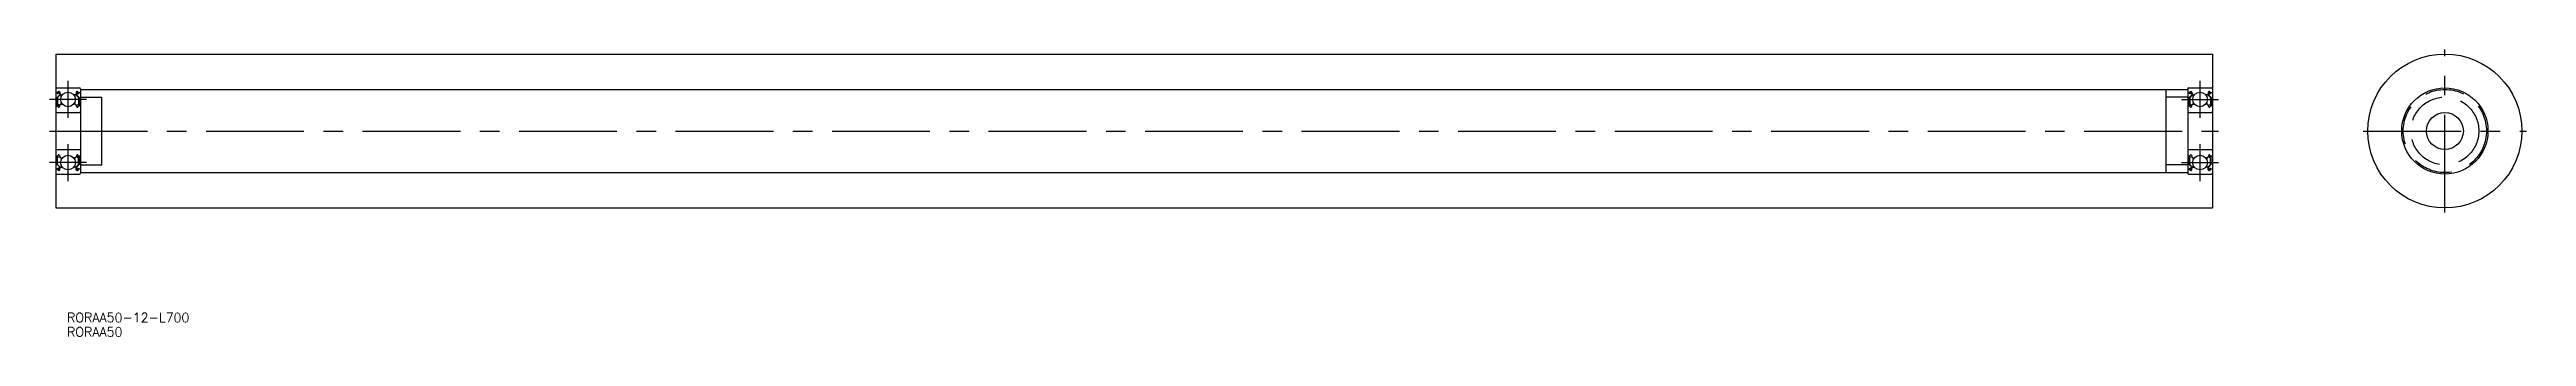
# Model space of a CAD drawing. Extents: x -2 to 802, y -67 to 26.
import ezdxf

# ---------------------------------------------------------------- set-up
doc = ezdxf.new("R2010")
doc.units = 0
doc.linetypes.add('CENTER', pattern=[50.8, 31.75, -6.35, 6.35, -6.35])
doc.linetypes.add('DASHED', pattern=[19.05, 12.7, -6.35])
doc.layers.get('0').update_dxf_attribs({"linetype": 'CONTINUOUS'})
doc.layers.add('CENTER', color=1, linetype='CENTER')
doc.styles.get("Standard").update_dxf_attribs({"font": 'txt.shx', "height": 3, "bigfont": 'bigfont.shx'})

# ---------------------------------------------------------------- blocks, each defined once
blk = doc.blocks.new('*U11')
at = {"color": 7, "linetype": 'CONTINUOUS'}
blk.add_text('RORAA50-12-L700', height=3, dxfattribs=at).set_placement((3.66, -62.1))
blk = doc.blocks.new('*U12')
at = {"color": 7, "linetype": 'CONTINUOUS'}
blk.add_text('RORAA50', height=3, dxfattribs=at).set_placement((3.66, -66.77))

msp = doc.modelspace()

# ---------------------------------------------------------------- linework, layer by layer
at = {"color": 7, "linetype": 'CONTINUOUS'}
for p, q in [((0, 25), (0, 13.7)), ((0, 25), (700, 25)), ((700, 25), (700, 12.7)), ((8, 13.5), (692, 13.5)), ((8, 11), (15, 11)), ((15, -11), (15, 11)), ((685, -13.5), (685, 13.5)), ((692, 11), (685, 11)), ((0, -13.7), (0, -25)), ((8, -11), (15, -11)), ((8, -13.5), (692, -13.5)), ((692, -11), (685, -11)), ((700, -12.7), (700, -25)), ((0, -25), (700, -25))]:
    msp.add_line(p, q, dxfattribs=at)
for p, q in [((0, 13.7), (0, -13.7)), ((0.1, 12.45), (0.56, 12.45)), ((0.2, 8.15), (0.5, 8.15)), ((0.3, 14), (7.7, 14)), ((1.18, 11.68), (0.43, 10.93)), ((0.43, 10.93), (0.43, 8.55)), ((0.5, 8.15), (0.78, 7.82)), ((0.56, 12.45), (0.81, 12.75)), ((0.74, 12.04), (0.58, 12.17)), ((1.38, 11.6), (0.63, 10.85)), ((0.63, 10.85), (0.63, 8.55)), ((1.08, 8.55), (0.63, 8.55)), ((0.63, 8.35), (1.08, 8.35)), ((0.71, 12.32), (0.96, 12.62)), ((0.87, 12.19), (0.71, 12.32)), ((0.74, 12.04), (0.87, 12.19)), ((1.08, 8.35), (1.08, 8.55)), ((1.14, 12.56), (1.18, 11.68)), ((1.18, 7.88), (1.45, 8.62)), ((1.34, 12.58), (1.4, 11.84)), ((1.38, 12.07), (1.38, 11.6)), ((1.5, 11.75), (2.15, 11.75)), ((1.64, 8.75), (2.15, 8.75)), ((6.5, 11.75), (5.85, 11.75)), ((6.36, 8.75), (5.85, 8.75)), ((6.82, 7.88), (6.55, 8.62)), ((6.66, 12.58), (6.6, 11.84)), ((6.62, 12.07), (6.62, 11.6)), ((6.62, 11.6), (7.37, 10.85)), ((6.86, 12.56), (6.82, 11.68)), ((6.82, 11.68), (7.57, 10.93)), ((6.92, 8.55), (7.37, 8.55)), ((6.92, 8.35), (6.92, 8.55)), ((7.37, 8.35), (6.92, 8.35)), ((7.29, 12.32), (7.04, 12.62)), ((7.13, 12.19), (7.29, 12.32)), ((7.26, 12.04), (7.13, 12.19)), ((7.44, 12.45), (7.19, 12.75)), ((7.5, 8.15), (7.22, 7.82)), ((7.26, 12.04), (7.42, 12.17)), ((7.37, 10.85), (7.37, 8.55)), ((7.9, 12.45), (7.44, 12.45)), ((7.8, 8.15), (7.5, 8.15)), ((7.57, 10.93), (7.57, 8.55)), ((8, 13.7), (8, -13.7)), ((692, 13.7), (692, -13.7)), ((692.1, 12.45), (692.56, 12.45)), ((692.2, 8.15), (692.5, 8.15)), ((692.3, 14), (699.7, 14)), ((693.18, 11.68), (692.43, 10.93)), ((692.43, 10.93), (692.43, 8.55)), ((692.5, 8.15), (692.78, 7.82)), ((692.56, 12.45), (692.81, 12.75)), ((692.74, 12.04), (692.58, 12.17)), ((693.38, 11.6), (692.63, 10.85)), ((692.63, 10.85), (692.63, 8.55)), ((693.08, 8.55), (692.63, 8.55)), ((692.63, 8.35), (693.08, 8.35)), ((692.71, 12.32), (692.96, 12.62)), ((692.87, 12.19), (692.71, 12.32)), ((692.74, 12.04), (692.87, 12.19)), ((693.08, 8.35), (693.08, 8.55)), ((693.14, 12.56), (693.18, 11.68)), ((693.18, 7.88), (693.45, 8.62)), ((693.34, 12.58), (693.4, 11.84)), ((693.38, 12.07), (693.38, 11.6)), ((693.5, 11.75), (694.15, 11.75)), ((693.64, 8.75), (694.15, 8.75)), ((698.5, 11.75), (697.85, 11.75)), ((698.36, 8.75), (697.85, 8.75)), ((698.82, 7.88), (698.55, 8.62)), ((698.66, 12.58), (698.6, 11.84)), ((698.62, 12.07), (698.62, 11.6)), ((698.62, 11.6), (699.37, 10.85)), ((698.86, 12.56), (698.82, 11.68)), ((698.82, 11.68), (699.57, 10.93)), ((698.92, 8.55), (699.37, 8.55)), ((698.92, 8.35), (698.92, 8.55)), ((699.37, 8.35), (698.92, 8.35)), ((699.29, 12.32), (699.04, 12.62)), ((699.13, 12.19), (699.29, 12.32)), ((699.26, 12.04), (699.13, 12.19)), ((699.44, 12.45), (699.19, 12.75)), ((699.5, 8.15), (699.22, 7.82)), ((699.26, 12.04), (699.42, 12.17)), ((699.37, 10.85), (699.37, 8.55)), ((699.9, 12.45), (699.44, 12.45)), ((699.8, 8.15), (699.5, 8.15)), ((699.57, 10.93), (699.57, 8.55)), ((700, 13.7), (700, -13.7)), ((0.3, 6), (7.7, 6)), ((0.93, 7.75), (0.99, 7.75)), ((7.07, 7.75), (7.01, 7.75)), ((692.3, 6), (699.7, 6)), ((692.93, 7.75), (692.99, 7.75)), ((699.07, 7.75), (699.01, 7.75)), ((0.3, -6), (7.7, -6)), ((0.5, -8.15), (0.78, -7.82)), ((0.93, -7.75), (0.99, -7.75)), ((1.18, -7.88), (1.45, -8.62)), ((6.82, -7.88), (6.55, -8.62)), ((7.07, -7.75), (7.01, -7.75)), ((7.5, -8.15), (7.22, -7.82)), ((692.3, -6), (699.7, -6)), ((692.5, -8.15), (692.78, -7.82)), ((692.93, -7.75), (692.99, -7.75)), ((693.18, -7.88), (693.45, -8.62)), ((698.82, -7.88), (698.55, -8.62)), ((699.07, -7.75), (699.01, -7.75)), ((699.5, -8.15), (699.22, -7.82)), ((0.1, -12.45), (0.56, -12.45)), ((0.2, -8.15), (0.5, -8.15)), ((0.3, -14), (7.7, -14)), ((0.43, -10.93), (0.43, -8.55)), ((1.18, -11.68), (0.43, -10.93)), ((0.56, -12.45), (0.81, -12.75)), ((0.74, -12.04), (0.58, -12.17)), ((0.63, -8.35), (1.08, -8.35)), ((0.63, -10.85), (0.63, -8.55)), ((1.08, -8.55), (0.63, -8.55)), ((1.38, -11.6), (0.63, -10.85)), ((0.87, -12.19), (0.71, -12.32)), ((0.71, -12.32), (0.96, -12.62)), ((0.74, -12.04), (0.87, -12.19)), ((1.08, -8.35), (1.08, -8.55)), ((1.14, -12.56), (1.18, -11.68)), ((1.34, -12.58), (1.4, -11.84)), ((1.38, -12.07), (1.38, -11.6)), ((1.5, -11.75), (2.15, -11.75)), ((1.64, -8.75), (2.15, -8.75)), ((1.77, -8.75), (1.77, -8.75)), ((1.89, -8.75), (1.89, -8.75)), ((6.36, -8.75), (5.85, -8.75)), ((6.5, -11.75), (5.85, -11.75)), ((6.66, -12.58), (6.6, -11.84)), ((6.62, -11.6), (7.37, -10.85)), ((6.62, -12.07), (6.62, -11.6)), ((6.82, -11.68), (7.57, -10.93)), ((6.86, -12.56), (6.82, -11.68)), ((6.92, -8.35), (6.92, -8.55)), ((7.37, -8.35), (6.92, -8.35)), ((6.92, -8.55), (7.37, -8.55)), ((7.29, -12.32), (7.04, -12.62)), ((7.26, -12.04), (7.13, -12.19)), ((7.13, -12.19), (7.29, -12.32)), ((7.44, -12.45), (7.19, -12.75)), ((7.26, -12.04), (7.42, -12.17)), ((7.37, -10.85), (7.37, -8.55)), ((7.9, -12.45), (7.44, -12.45)), ((7.8, -8.15), (7.5, -8.15)), ((7.57, -10.93), (7.57, -8.55)), ((692.1, -12.45), (692.56, -12.45)), ((692.2, -8.15), (692.5, -8.15)), ((692.3, -14), (699.7, -14)), ((692.43, -10.93), (692.43, -8.55)), ((693.18, -11.68), (692.43, -10.93)), ((692.56, -12.45), (692.81, -12.75)), ((692.74, -12.04), (692.58, -12.17)), ((692.63, -8.35), (693.08, -8.35)), ((692.63, -10.85), (692.63, -8.55)), ((693.08, -8.55), (692.63, -8.55)), ((693.38, -11.6), (692.63, -10.85)), ((692.87, -12.19), (692.71, -12.32)), ((692.71, -12.32), (692.96, -12.62)), ((692.74, -12.04), (692.87, -12.19)), ((693.08, -8.35), (693.08, -8.55)), ((693.14, -12.56), (693.18, -11.68)), ((693.34, -12.58), (693.4, -11.84)), ((693.38, -12.07), (693.38, -11.6)), ((693.5, -11.75), (694.15, -11.75)), ((693.64, -8.75), (694.15, -8.75)), ((693.77, -8.75), (693.77, -8.75)), ((693.89, -8.75), (693.89, -8.75)), ((698.36, -8.75), (697.85, -8.75)), ((698.5, -11.75), (697.85, -11.75)), ((698.66, -12.58), (698.6, -11.84)), ((698.62, -11.6), (699.37, -10.85)), ((698.62, -12.07), (698.62, -11.6)), ((698.82, -11.68), (699.57, -10.93)), ((698.86, -12.56), (698.82, -11.68)), ((698.92, -8.35), (698.92, -8.55)), ((699.37, -8.35), (698.92, -8.35)), ((698.92, -8.55), (699.37, -8.55)), ((699.29, -12.32), (699.04, -12.62)), ((699.26, -12.04), (699.13, -12.19)), ((699.13, -12.19), (699.29, -12.32)), ((699.44, -12.45), (699.19, -12.75)), ((699.26, -12.04), (699.42, -12.17)), ((699.37, -10.85), (699.37, -8.55)), ((699.9, -12.45), (699.44, -12.45)), ((699.8, -8.15), (699.5, -8.15)), ((699.57, -10.93), (699.57, -8.55))]:
    msp.add_line(p, q)
for radius in [25, 14, 6]:
    msp.add_circle((775.46, 0), radius, dxfattribs=at)
for centre in [(4, 10.25), (696, 10.25), (4, -10.25), (696, -10.25)]:
    msp.add_circle(centre, 2.38)
at = {"color": 3, "linetype": 'DASHED'}
for radius in [13.5, 11]:
    msp.add_circle((775.46, 0), radius, dxfattribs=at)
for centre, radius, start, end in [((0.3, 13.7), 0.3, 90, 180), ((0.1, 12.55), 0.1, 180, 270), ((0.2, 7.95), 0.2, 90, 180), ((0.63, 8.55), 0.2, 180, 270), ((0.71, 12.32), 0.2, 140.00197, 230.08631), ((1.04, 12.55), 0.3, 4.99676, 140.00197), ((1.04, 12.56), 0.1, 2.81979, 140.00215), ((1.5, 11.85), 0.1, 184.99676, 269.99912), ((1.64, 8.55), 0.2, 90, 159.99165), ((6.36, 8.55), 0.2, 20.00835, 90), ((6.5, 11.85), 0.1, 270.00088, 355.00324), ((6.96, 12.55), 0.3, 39.99803, 175.00324), ((6.96, 12.56), 0.1, 39.99785, 177.18021), ((7.37, 8.55), 0.2, 270, 0), ((7.29, 12.32), 0.2, 309.91369, 39.99803), ((7.7, 13.7), 0.3, 0, 90), ((7.8, 7.95), 0.2, 0, 90), ((7.9, 12.55), 0.1, 270, 0), ((692.3, 13.7), 0.3, 90, 180), ((692.1, 12.55), 0.1, 180, 270), ((692.2, 7.95), 0.2, 90, 180), ((692.63, 8.55), 0.2, 180, 270), ((692.71, 12.32), 0.2, 140.00197, 230.08631), ((693.04, 12.55), 0.3, 4.99676, 140.00197), ((693.04, 12.56), 0.1, 2.81979, 140.00215), ((693.5, 11.85), 0.1, 184.99676, 269.99912), ((693.64, 8.55), 0.2, 90, 159.99165), ((698.36, 8.55), 0.2, 20.00835, 90), ((698.5, 11.85), 0.1, 270.00088, 355.00324), ((698.96, 12.55), 0.3, 39.99803, 175.00324), ((698.96, 12.56), 0.1, 39.99785, 177.18021), ((699.37, 8.55), 0.2, 270, 0), ((699.29, 12.32), 0.2, 309.91369, 39.99803), ((699.7, 13.7), 0.3, 0, 90), ((699.8, 7.95), 0.2, 0, 90), ((699.9, 12.55), 0.1, 270, 0), ((0.3, 6.3), 0.3, 180, 270), ((0.93, 7.95), 0.2, 219.9952, 270), ((0.99, 7.95), 0.2, 270, 339.99165), ((7.01, 7.95), 0.2, 200.00835, 270), ((7.07, 7.95), 0.2, 270, 320.0048), ((7.7, 6.3), 0.3, 270, 0), ((692.3, 6.3), 0.3, 180, 270), ((692.93, 7.95), 0.2, 219.9952, 270), ((692.99, 7.95), 0.2, 270, 339.99165), ((699.01, 7.95), 0.2, 200.00835, 270), ((699.07, 7.95), 0.2, 270, 320.0048), ((699.7, 6.3), 0.3, 270, 0), ((0.3, -6.3), 0.3, 90, 180), ((0.2, -7.95), 0.2, 180, 270), ((0.93, -7.95), 0.2, 90, 140.0048), ((0.99, -7.95), 0.2, 20.00835, 90), ((7.01, -7.95), 0.2, 90, 159.99165), ((7.07, -7.95), 0.2, 39.9952, 90), ((7.7, -6.3), 0.3, 0, 90), ((692.3, -6.3), 0.3, 90, 180), ((692.2, -7.95), 0.2, 180, 270), ((692.93, -7.95), 0.2, 90, 140.0048), ((692.99, -7.95), 0.2, 20.00835, 90), ((699.01, -7.95), 0.2, 90, 159.99165), ((699.07, -7.95), 0.2, 39.9952, 90), ((699.7, -6.3), 0.3, 0, 90), ((699.8, -7.95), 0.2, 270, 0), ((0.1, -12.55), 0.1, 90, 180), ((0.3, -13.7), 0.3, 180, 270), ((0.63, -8.55), 0.2, 90, 180), ((0.71, -12.32), 0.2, 129.91369, 219.99803), ((1.04, -12.55), 0.3, 219.99803, 355.00324), ((1.04, -12.56), 0.1, 219.99785, 357.18021), ((1.5, -11.85), 0.1, 90.00088, 175.00324), ((1.64, -8.55), 0.2, 200.00835, 270), ((6.36, -8.55), 0.2, 270, 339.99165), ((6.5, -11.85), 0.1, 4.99676, 89.99912), ((6.96, -12.55), 0.3, 184.99676, 320.00197), ((6.96, -12.56), 0.1, 182.81979, 320.00215), ((7.37, -8.55), 0.2, 0, 90), ((7.29, -12.32), 0.2, 320.00197, 50.08631), ((7.7, -13.7), 0.3, 270, 0), ((31.15, -8.39), 23.35, 179.40913, 187.52733), ((7.9, -12.55), 0.1, 0, 90), ((692.1, -12.55), 0.1, 90, 180), ((692.3, -13.7), 0.3, 180, 270), ((692.63, -8.55), 0.2, 90, 180), ((692.71, -12.32), 0.2, 129.91369, 219.99803), ((693.04, -12.55), 0.3, 219.99803, 355.00324), ((693.04, -12.56), 0.1, 219.99785, 357.18021), ((693.5, -11.85), 0.1, 90.00088, 175.00324), ((693.64, -8.55), 0.2, 200.00835, 270), ((698.36, -8.55), 0.2, 270, 339.99165), ((698.5, -11.85), 0.1, 4.99676, 89.99912), ((698.96, -12.55), 0.3, 184.99676, 320.00197), ((698.96, -12.56), 0.1, 182.81979, 320.00215), ((699.37, -8.55), 0.2, 0, 90), ((699.29, -12.32), 0.2, 320.00197, 50.08631), ((699.7, -13.7), 0.3, 270, 0), ((699.9, -12.55), 0.1, 0, 90)]:
    msp.add_arc(centre, radius, start, end)
at = {"layer": 'CENTER', "color": 1, "linetype": 'CENTER'}
for p, q in [((775.46, -26.49), (775.46, 26.49)), ((4, 4.25), (4, 16.25)), ((696, 4.25), (696, 16.25)), ((10, 10.25), (-2, 10.25)), ((690, 10.25), (702, 10.25)), ((-2, 0), (702, 0)), ((748.97, 0), (801.94, 0)), ((4, -16.25), (4, -4.25)), ((696, -16.25), (696, -4.25)), ((10, -10.25), (-2, -10.25)), ((690, -10.25), (702, -10.25))]:
    msp.add_line(p, q, dxfattribs=at)

# ---------------------------------------------------------------- block references
at = {"color": 7, "linetype": 'CONTINUOUS'}
for name in ['*U11', '*U12']:
    msp.add_blockref(name, (0, 0), dxfattribs=at)

doc.saveas('drawing.dxf')
